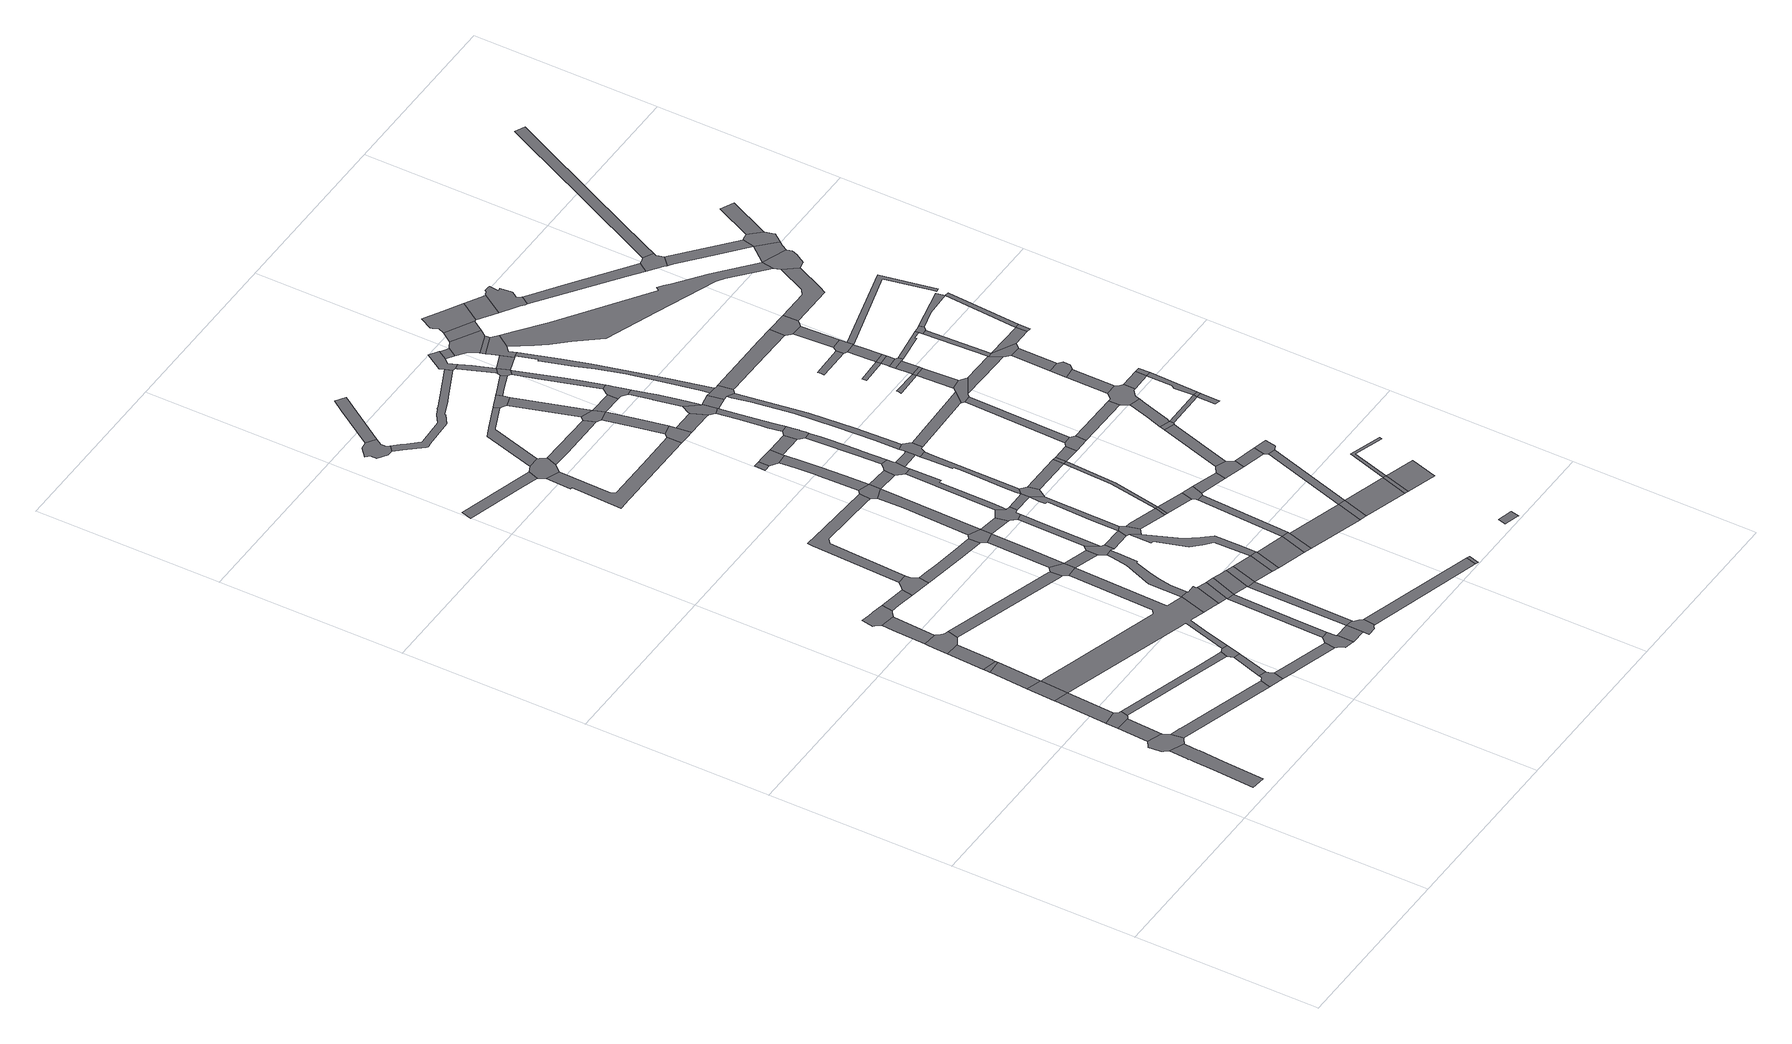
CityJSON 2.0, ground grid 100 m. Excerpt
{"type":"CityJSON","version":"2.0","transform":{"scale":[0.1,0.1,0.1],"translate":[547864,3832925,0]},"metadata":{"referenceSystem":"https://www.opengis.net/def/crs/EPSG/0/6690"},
"CityObjects":{
"road1":{"type":"Road","attributes":{"RoadStructureAttribute.sectionType":"1"},"geometry":[{"type":"MultiSurface","lod":"1","boundaries":[[[0,1,2,3,4,5,6,7,8,9,10,11]]]}]},
"road2":{"type":"Road","geometry":[{"type":"MultiSurface","lod":"1","boundaries":[[[12,13,14,15,16,17,0,11,18,19,20,21,22,23]]]}]},
"road3":{"type":"Road","attributes":{"RoadStructureAttribute.sectionType":"1"},"geometry":[{"type":"MultiSurface","lod":"1","boundaries":[[[24,12,23,25]]]}]},
"road4":{"type":"Road","geometry":[{"type":"MultiSurface","lod":"1","boundaries":[[[26,27,28,29,30,24,25,31,32,33]]]}]},
"road5":{"type":"Road","attributes":{"RoadStructureAttribute.sectionType":"1"},"geometry":[{"type":"MultiSurface","lod":"1","boundaries":[[[34,35,36,30,29,37,38]]]}]},
"road6":{"type":"Road","geometry":[{"type":"MultiSurface","lod":"1","boundaries":[[[39,34,38,40]]]}]},
"road7":{"type":"Road","attributes":{"RoadStructureAttribute.sectionType":"1"},"geometry":[{"type":"MultiSurface","lod":"1","boundaries":[[[41,42,43,44,39,40]]]}]},
"road8":{"type":"Road","attributes":{"RoadStructureAttribute.sectionType":"1"},"geometry":[{"type":"MultiSurface","lod":"1","boundaries":[[[45,46,47,20,19,48,49,50]]]}]},
"road9":{"type":"Road","geometry":[{"type":"MultiSurface","lod":"1","boundaries":[[[43,42,51,52]]]}]},
"road10":{"type":"Road","attributes":{"RoadStructureAttribute.sectionType":"1"},"geometry":[{"type":"MultiSurface","lod":"1","boundaries":[[[53,54,55,52,51,56,57,58]]]}]},
"road11":{"type":"Road","attributes":{"RoadStructureAttribute.sectionType":"1"},"geometry":[{"type":"MultiSurface","lod":"1","boundaries":[[[59,33,32,60,61,62,63]]]}]},
"road12":{"type":"Road","geometry":[{"type":"MultiSurface","lod":"1","boundaries":[[[64,65,66,53,58,67,68,69,70,71,72,73,74]]]}]},
"road13":{"type":"Road","attributes":{"RoadStructureAttribute.sectionType":"1"},"geometry":[{"type":"MultiSurface","lod":"1","boundaries":[[[75,76,64,74,77]]]}]},
"road14":{"type":"Road","geometry":[{"type":"MultiSurface","lod":"1","boundaries":[[[78,79,80,81,82,83,75,77,84,85,86]]]}]},
"road15":{"type":"Road","geometry":[{"type":"MultiSurface","lod":"1","boundaries":[[[87,88,50,49,89,90,91,92,93]]]}]},
"road16":{"type":"Road","attributes":{"RoadStructureAttribute.sectionType":"1"},"geometry":[{"type":"MultiSurface","lod":"1","boundaries":[[[94,87,93,95]]]}]},
"road17":{"type":"Road","attributes":{"RoadStructureAttribute.sectionType":"1"},"geometry":[{"type":"MultiSurface","lod":"1","boundaries":[[[96,97,98,99,100,101,102,103,104,105,106,40,38,107,108,109,110,111,112,113,114,115,116,117,118]]]}]},
"road18":{"type":"Road","attributes":{"RoadStructureAttribute.sectionType":"1"},"geometry":[{"type":"MultiSurface","lod":"1","boundaries":[[[86,85,119,120,121]]]}]},
"road19":{"type":"Road","geometry":[{"type":"MultiSurface","lod":"1","boundaries":[[[111,63,62,94,95,122,112]]]}]},
"road20":{"type":"Road","attributes":{"RoadStructureAttribute.sectionType":"1"},"geometry":[{"type":"MultiSurface","lod":"1","boundaries":[[[123,90,89,124,125,126,127]]]}]},
"road21":{"type":"Road","attributes":{"RoadStructureAttribute.sectionType":"1"},"geometry":[{"type":"MultiSurface","lod":"1","boundaries":[[[128,129,69,68,130,131,132]]]}]},
"road22":{"type":"Road","geometry":[{"type":"MultiSurface","lod":"1","boundaries":[[[133,134,121,120,135,136,137,138]]]}]},
"road23":{"type":"Road","geometry":[{"type":"MultiSurface","lod":"1","boundaries":[[[139,140,141,127,126,142,143,144,145,146,147,148,149,150,151]]]}]},
"road24":{"type":"Road","attributes":{"RoadStructureAttribute.sectionType":"1"},"geometry":[{"type":"MultiSurface","lod":"1","boundaries":[[[152,153,154,155,156,157]]]}]},
"road25":{"type":"Road","attributes":{"RoadStructureAttribute.sectionType":"1"},"geometry":[{"type":"MultiSurface","lod":"1","boundaries":[[[148,147,158,159]]]}]},
"road26":{"type":"Road","attributes":{"RoadStructureAttribute.sectionType":"1"},"geometry":[{"type":"MultiSurface","lod":"1","boundaries":[[[160,139,151,161,162,163,164]]]}]},
"road27":{"type":"Road","attributes":{"RoadStructureAttribute.sectionType":"1"},"geometry":[{"type":"MultiSurface","lod":"1","boundaries":[[[165,166,167,168,169,136,135,170,171,172,173,174]]]}]},
"road28":{"type":"Road","geometry":[{"type":"MultiSurface","lod":"1","boundaries":[[[118,117,175,176,177,178,179,180,181]]]}]},
"road29":{"type":"Road","geometry":[{"type":"MultiSurface","lod":"1","boundaries":[[[159,158,182,183,184,185,186,187,188,189,190,191,192]]]}]},
"road30":{"type":"Road","geometry":[{"type":"MultiSurface","lod":"1","boundaries":[[[193,132,131,99,98,194]]]}]},
"road31":{"type":"Road","attributes":{"RoadStructureAttribute.sectionType":"1"},"geometry":[{"type":"MultiSurface","lod":"1","boundaries":[[[195,177,176,196,197]]]}]},
"road32":{"type":"Road","attributes":{"RoadStructureAttribute.sectionType":"1"},"geometry":[{"type":"MultiSurface","lod":"1","boundaries":[[[198,199,200,201,202,203,133,138,204,205,206,207,208]]]}]},
"road33":{"type":"Road","attributes":{"RoadStructureAttribute.sectionType":"1"},"geometry":[{"type":"MultiSurface","lod":"1","boundaries":[[[209,210,159,192,211]]]}]},
"road34":{"type":"Road","geometry":[{"type":"MultiSurface","lod":"1","boundaries":[[[212,213,214,215,216,217,218,219,220,221,222,223,224,225,226,227,228]]]}]},
"road35":{"type":"Road","geometry":[{"type":"MultiSurface","lod":"1","boundaries":[[[197,196,160,164,229]]]}]},
"road36":{"type":"Road","attributes":{"RoadStructureAttribute.sectionType":"1"},"geometry":[{"type":"MultiSurface","lod":"1","boundaries":[[[230,231,232,233,234,235,236,237,238,239,240,241,242,118,181]]]}]},
"road37":{"type":"Road","attributes":{"RoadStructureAttribute.sectionType":"1"},"geometry":[{"type":"MultiSurface","lod":"1","boundaries":[[[243,244,245,193,194]]]}]},
"road38":{"type":"Road","attributes":{"RoadStructureAttribute.sectionType":"1"},"geometry":[{"type":"MultiSurface","lod":"1","boundaries":[[[246,194,98,247,248]]]}]},
"road39":{"type":"Road","attributes":{"RoadStructureAttribute.sectionType":"1"},"geometry":[{"type":"MultiSurface","lod":"1","boundaries":[[[249,250,251,252,229,164,253,254]]]}]},
"road40":{"type":"Road","geometry":[{"type":"MultiSurface","lod":"1","boundaries":[[[255,157,156,256,257,258,259,260,261,262]]]}]},
"road41":{"type":"Road","geometry":[{"type":"MultiSurface","lod":"1","boundaries":[[[263,174,173,245,244,264]]]}]},
"road42":{"type":"Road","geometry":[{"type":"MultiSurface","lod":"1","boundaries":[[[254,253,209,211,265]]]}]},
"road43":{"type":"Road","geometry":[{"type":"MultiSurface","lod":"1","boundaries":[[[266,267,248,247,268,238,237,269,270,271,272]]]}]},
"road44":{"type":"Road","attributes":{"RoadStructureAttribute.sectionType":"1"},"geometry":[{"type":"MultiSurface","lod":"1","boundaries":[[[273,265,211,274,275,276]]]}]},
"road45":{"type":"Road","attributes":{"RoadStructureAttribute.sectionType":"1"},"geometry":[{"type":"MultiSurface","lod":"1","boundaries":[[[264,244,277,278]]]}]},
"road46":{"type":"Road","attributes":{"RoadStructureAttribute.sectionType":"1"},"geometry":[{"type":"MultiSurface","lod":"1","boundaries":[[[279,280,212,228,281,282]]]}]},
"road47":{"type":"Road","attributes":{"RoadStructureAttribute.sectionType":"1"},"geometry":[{"type":"MultiSurface","lod":"1","boundaries":[[[283,284,285,263,264]]]}]},
"road48":{"type":"Road","attributes":{"RoadStructureAttribute.sectionType":"1"},"geometry":[{"type":"MultiSurface","lod":"1","boundaries":[[[256,286,287,288,289,290,291,292,293,294,295,296,297,298,299,257]]]}]},
"road49":{"type":"Road","attributes":{"RoadStructureAttribute.sectionType":"1"},"geometry":[{"type":"MultiSurface","lod":"1","boundaries":[[[300,301,302,303,266,272]]]}]},
"road50":{"type":"Road","attributes":{"RoadStructureAttribute.sectionType":"1"},"geometry":[{"type":"MultiSurface","lod":"1","boundaries":[[[187,186,304,305,306]]]}]},
"road51":{"type":"Road","attributes":{"RoadStructureAttribute.sectionType":"1"},"geometry":[{"type":"MultiSurface","lod":"1","boundaries":[[[307,308,271,270,309,310]]]}]},
"road52":{"type":"Road","geometry":[{"type":"MultiSurface","lod":"1","boundaries":[[[276,275,311,312,313]]]}]},
"road53":{"type":"Road","attributes":{"RoadStructureAttribute.sectionType":"1"},"geometry":[{"type":"MultiSurface","lod":"1","boundaries":[[[314,315,316,317,255,262,318,319,320]]]}]},
"road54":{"type":"Road","geometry":[{"type":"MultiSurface","lod":"1","boundaries":[[[321,208,207,284,283,322]]]}]},
"road55":{"type":"Road","geometry":[{"type":"MultiSurface","lod":"1","boundaries":[[[323,324,278,277,325,303,302,326,327,328,329]]]}]},
"road56":{"type":"Road","attributes":{"RoadStructureAttribute.sectionType":"1"},"geometry":[{"type":"MultiSurface","lod":"1","boundaries":[[[259,258,330,331,332]]]}]},
"road57":{"type":"Road","attributes":{"RoadStructureAttribute.sectionType":"1"},"geometry":[{"type":"MultiSurface","lod":"1","boundaries":[[[333,334,335,336,337,338,339,276,313,340,341,342,343,344]]]}]},
"road58":{"type":"Road","geometry":[{"type":"MultiSurface","lod":"1","boundaries":[[[345,346,310,309,333,344,347,348]]]}]},
"road59":{"type":"Road","attributes":{"RoadStructureAttribute.sectionType":"1"},"geometry":[{"type":"MultiSurface","lod":"1","boundaries":[[[349,350,351,352,353,354,355,356,357,358,359,360,361,362,363,224,223,364,365,366,367,368,369,370,371,372,373,374,375]]]}]},
"road60":{"type":"Road","attributes":{"RoadStructureAttribute.sectionType":"1"},"geometry":[{"type":"MultiSurface","lod":"1","boundaries":[[[376,377,378,312,311,379,380]]]}]},
"road61":{"type":"Road","geometry":[{"type":"MultiSurface","lod":"1","boundaries":[[[381,382,383,384]]]}]},
"road62":{"type":"Road","attributes":{"RoadStructureAttribute.sectionType":"1"},"geometry":[{"type":"MultiSurface","lod":"1","boundaries":[[[385,386,387,388,389,390,391,392,393,321,322]]]}]},
"road63":{"type":"Road","attributes":{"RoadStructureAttribute.sectionType":"1"},"geometry":[{"type":"MultiSurface","lod":"1","boundaries":[[[394,395,396,397,398,310,346,399]]]}]},
"road64":{"type":"Road","attributes":{"RoadStructureAttribute.sectionType":"1"},"geometry":[{"type":"MultiSurface","lod":"1","boundaries":[[[322,283,400,401]]]}]},
"road65":{"type":"Road","attributes":{"RoadStructureAttribute.sectionType":"1"},"geometry":[{"type":"MultiSurface","lod":"1","boundaries":[[[402,403,328,327,404,394]]]}]},
"road66":{"type":"Road","attributes":{"RoadStructureAttribute.sectionType":"1"},"geometry":[{"type":"MultiSurface","lod":"1","boundaries":[[[405,406,407,408,409,410,411,412,323,329]]]}]},
"road67":{"type":"Road","geometry":[{"type":"MultiSurface","lod":"1","boundaries":[[[413,384,383,389,388,414,415]]]}]},
"road68":{"type":"Road","attributes":{"RoadStructureAttribute.sectionType":"1"},"geometry":[{"type":"MultiSurface","lod":"1","boundaries":[[[416,417,348,347,418,419,420]]]}]},
"road69":{"type":"Road","geometry":[{"type":"MultiSurface","lod":"1","boundaries":[[[380,379,421,422,423]]]}]},
"road70":{"type":"Road","geometry":[{"type":"MultiSurface","lod":"1","boundaries":[[[424,402,394,399,425,426,427]]]}]},
"road71":{"type":"Road","geometry":[{"type":"MultiSurface","lod":"1","boundaries":[[[428,429,295,294,430,431,432]]]}]},
"road72":{"type":"Road","geometry":[{"type":"MultiSurface","lod":"1","boundaries":[[[433,434,435,401,400,411,410,436,437,438,439,440]]]}]},
"road73":{"type":"Road","geometry":[{"type":"MultiSurface","lod":"1","boundaries":[[[420,419,441,442]]]}]},
"road74":{"type":"Road","geometry":[{"type":"MultiSurface","lod":"1","boundaries":[[[443,444,445,314,320,446,447,448,449,450]]]}]},
"road75":{"type":"Road","attributes":{"RoadStructureAttribute.sectionType":"1"},"geometry":[{"type":"MultiSurface","lod":"1","boundaries":[[[451,452,453,454,429,428]]]}]},
"road76":{"type":"Road","geometry":[{"type":"MultiSurface","lod":"1","boundaries":[[[306,305,455,456]]]}]},
"road77":{"type":"Road","geometry":[{"type":"MultiSurface","lod":"1","boundaries":[[[457,332,331,453,452,458]]]}]},
"road78":{"type":"Road","attributes":{"RoadStructureAttribute.sectionType":"1"},"geometry":[{"type":"MultiSurface","lod":"1","boundaries":[[[449,448,457,458]]]}]},
"road79":{"type":"Road","attributes":{"RoadStructureAttribute.sectionType":"1"},"geometry":[{"type":"MultiSurface","lod":"1","boundaries":[[[415,414,459,460]]]}]},
"road80":{"type":"Road","attributes":{"RoadStructureAttribute.sectionType":"1"},"geometry":[{"type":"MultiSurface","lod":"1","boundaries":[[[461,462,463,464,465,466,467,468,469,402,424]]]}]},
"road81":{"type":"Road","attributes":{"RoadStructureAttribute.sectionType":"1"},"geometry":[{"type":"MultiSurface","lod":"1","boundaries":[[[470,380,423,471]]]}]},
"road82":{"type":"Road","attributes":{"RoadStructureAttribute.sectionType":"1"},"geometry":[{"type":"MultiSurface","lod":"1","boundaries":[[[472,437,436,473,474,475]]]}]},
"road83":{"type":"Road","attributes":{"RoadStructureAttribute.sectionType":"1"},"geometry":[{"type":"MultiSurface","lod":"1","boundaries":[[[442,441,476,477,478]]]}]},
"road84":{"type":"Road","attributes":{"RoadStructureAttribute.sectionType":"1"},"geometry":[{"type":"MultiSurface","lod":"1","boundaries":[[[479,480,481,482,483,484,485,486,487,488,433,440]]]}]},
"road85":{"type":"Road","attributes":{"RoadStructureAttribute.sectionType":"1"},"geometry":[{"type":"MultiSurface","lod":"1","boundaries":[[[422,421,489,490]]]}]},
"road86":{"type":"Road","attributes":{"RoadStructureAttribute.sectionType":"1"},"geometry":[{"type":"MultiSurface","lod":"1","boundaries":[[[432,431,491,492,493]]]}]},
"road87":{"type":"Road","attributes":{"RoadStructureAttribute.sectionType":"1"},"geometry":[{"type":"MultiSurface","lod":"1","boundaries":[[[458,452,494,495]]]}]},
"road88":{"type":"Road","attributes":{"RoadStructureAttribute.sectionType":"1"},"geometry":[{"type":"MultiSurface","lod":"1","boundaries":[[[496,427,426,497,498,499,500]]]}]},
"road89":{"type":"Road","geometry":[{"type":"MultiSurface","lod":"1","boundaries":[[[501,502,503,504,505,506,460,459,484,483]]]}]},
"road90":{"type":"Road","attributes":{"RoadStructureAttribute.sectionType":"1"},"geometry":[{"type":"MultiSurface","lod":"1","boundaries":[[[507,508,509,443,450,510,511,512,513]]]}]},
"road91":{"type":"Road","attributes":{"RoadStructureAttribute.sectionType":"1"},"geometry":[{"type":"MultiSurface","lod":"1","boundaries":[[[499,514,420,442,515,516]]]}]},
"road92":{"type":"Road","geometry":[{"type":"MultiSurface","lod":"1","boundaries":[[[517,518,519,520,521,475,474,463,462,522,523,524]]]}]},
"road93":{"type":"Road","geometry":[{"type":"MultiSurface","lod":"1","boundaries":[[[478,477,525,470,471,526,527]]]}]},
"road94":{"type":"Road","attributes":{"RoadStructureAttribute.sectionType":"1"},"geometry":[{"type":"MultiSurface","lod":"1","boundaries":[[[528,529,530,531,532,533,534,535,536,537,506,505]]]}]},
"road95":{"type":"Road","geometry":[{"type":"MultiSurface","lod":"1","boundaries":[[[538,539,493,492,540,532,531,541,542]]]}]},
"road96":{"type":"Road","attributes":{"RoadStructureAttribute.sectionType":"1"},"geometry":[{"type":"MultiSurface","lod":"1","boundaries":[[[543,544,545,546,547,548,549]]]}]},
"road97":{"type":"Road","attributes":{"RoadStructureAttribute.sectionType":"1"},"geometry":[{"type":"MultiSurface","lod":"1","boundaries":[[[550,551,552,553,554,555,556,557,558,538,542]]]}]},
"road98":{"type":"Road","geometry":[{"type":"MultiSurface","lod":"1","boundaries":[[[559,560,561,562,563,564,565,566,495,494,567,568,569,555,554]]]}]},
"road99":{"type":"Road","geometry":[{"type":"MultiSurface","lod":"1","boundaries":[[[549,548,507,513,570,571,572]]]}]},
"road100":{"type":"Road","geometry":[{"type":"MultiSurface","lod":"1","boundaries":[[[573,574,575,576,349,375,545,544,577,578,579]]]}]},
"road101":{"type":"Road","geometry":[{"type":"MultiSurface","lod":"1","boundaries":[[[490,489,580,581]]]}]},
"road102":{"type":"Road","attributes":{"RoadStructureAttribute.sectionType":"1"},"geometry":[{"type":"MultiSurface","lod":"1","boundaries":[[[582,583,584,572,571,585,586,564,563]]]}]},
"road103":{"type":"Road","attributes":{"RoadStructureAttribute.sectionType":"1"},"geometry":[{"type":"MultiSurface","lod":"1","boundaries":[[[587,588,589,590,591,592,593,520,519,594,595,596]]]}]},
"road104":{"type":"Road","geometry":[{"type":"MultiSurface","lod":"1","boundaries":[[[500,499,516,597]]]}]},
"road105":{"type":"Road","attributes":{"RoadStructureAttribute.sectionType":"1"},"geometry":[{"type":"MultiSurface","lod":"1","boundaries":[[[598,541,531,599,600]]]}]},
"road106":{"type":"Road","attributes":{"RoadStructureAttribute.sectionType":"1"},"geometry":[{"type":"MultiSurface","lod":"1","boundaries":[[[527,526,601,602,603]]]}]},
"road107":{"type":"Road","attributes":{"RoadStructureAttribute.sectionType":"1"},"geometry":[{"type":"MultiSurface","lod":"1","boundaries":[[[604,605,579,578,606,607]]]}]},
"road108":{"type":"Road","geometry":[{"type":"MultiSurface","lod":"1","boundaries":[[[608,609,610,549,572,611]]]}]},
"road109":{"type":"Road","attributes":{"RoadStructureAttribute.sectionType":"1"},"geometry":[{"type":"MultiSurface","lod":"1","boundaries":[[[597,516,612,613,614]]]}]},
"road110":{"type":"Road","geometry":[{"type":"MultiSurface","lod":"1","boundaries":[[[598,600,587,596,615,616,617,618,619,620,621]]]}]},
"road111":{"type":"Road","attributes":{"RoadStructureAttribute.sectionType":"1"},"geometry":[{"type":"MultiSurface","lod":"1","boundaries":[[[622,623,581,580,624,625]]]}]},
"road112":{"type":"Road","attributes":{"RoadStructureAttribute.sectionType":"1"},"geometry":[{"type":"MultiSurface","lod":"1","boundaries":[[[626,627,628,629,630,631,632,633,634,635,636,637,638,639,640,621,620]]]}]},
"road113":{"type":"Road","geometry":[{"type":"MultiSurface","lod":"1","boundaries":[[[641,642,643,644,645]]]}]},
"road114":{"type":"Road","geometry":[{"type":"MultiSurface","lod":"1","boundaries":[[[646,603,602,647,648,649,650,651]]]}]},
"road115":{"type":"Road","geometry":[{"type":"MultiSurface","lod":"1","boundaries":[[[652,653,614,613,654,655]]]}]},
"road116":{"type":"Road","geometry":[{"type":"MultiSurface","lod":"1","boundaries":[[[656,657,607,606,658,659,660,661,662]]]}]},
"road117":{"type":"Road","attributes":{"RoadStructureAttribute.sectionType":"1"},"geometry":[{"type":"MultiSurface","lod":"1","boundaries":[[[663,664,665,666,608,611,667,631,630,668,669,670]]]}]},
"road118":{"type":"Road","geometry":[{"type":"MultiSurface","lod":"1","boundaries":[[[661,660,664,663]]]}]},
"road119":{"type":"Road","attributes":{"RoadStructureAttribute.sectionType":"1"},"geometry":[{"type":"MultiSurface","lod":"1","boundaries":[[[671,524,523,672,673]]]}]},
"road120":{"type":"Road","attributes":{"RoadStructureAttribute.sectionType":"1"},"geometry":[{"type":"MultiSurface","lod":"1","boundaries":[[[674,490,581,675]]]}]},
"road121":{"type":"Road","geometry":[{"type":"MultiSurface","lod":"1","boundaries":[[[625,624,676,677,678]]]}]},
"road122":{"type":"Road","attributes":{"RoadStructureAttribute.sectionType":"1"},"geometry":[{"type":"MultiSurface","lod":"1","boundaries":[[[679,656,662,680,681]]]}]},
"road123":{"type":"Road","attributes":{"RoadStructureAttribute.sectionType":"1"},"geometry":[{"type":"MultiSurface","lod":"1","boundaries":[[[682,683,653,652]]]}]},
"road124":{"type":"Road","attributes":{"RoadStructureAttribute.sectionType":"1"},"geometry":[{"type":"MultiSurface","lod":"1","boundaries":[[[648,647,684,685,686]]]}]},
"road125":{"type":"Road","attributes":{"RoadStructureAttribute.sectionType":"1"},"geometry":[{"type":"MultiSurface","lod":"1","boundaries":[[[687,646,651,688,689]]]}]},
"road126":{"type":"Road","attributes":{"RoadStructureAttribute.sectionType":"1"},"geometry":[{"type":"MultiSurface","lod":"1","boundaries":[[[677,676,690,691]]]}]},
"road127":{"type":"Road","geometry":[{"type":"MultiSurface","lod":"1","boundaries":[[[692,693,694,695,696,697,679,681,698,699]]]}]},
"road128":{"type":"Road","attributes":{"RoadStructureAttribute.sectionType":"1"},"geometry":[{"type":"MultiSurface","lod":"1","boundaries":[[[655,654,700,701]]]}]},
"road129":{"type":"Road","geometry":[{"type":"MultiSurface","lod":"1","boundaries":[[[686,685,674,675,702,703,704]]]}]},
"road130":{"type":"Road","attributes":{"RoadStructureAttribute.sectionType":"1"},"geometry":[{"type":"MultiSurface","lod":"1","boundaries":[[[705,706,707,618,617,708,709,710,711]]]}]},
"road131":{"type":"Road","geometry":[{"type":"MultiSurface","lod":"1","boundaries":[[[712,713,714,715,716,717]]]}]},
"road132":{"type":"Road","geometry":[{"type":"MultiSurface","lod":"1","boundaries":[[[718,687,689,719,720]]]}]},
"road133":{"type":"Road","geometry":[{"type":"MultiSurface","lod":"1","boundaries":[[[721,722,671,673,683,682,723,724]]]}]},
"road134":{"type":"Road","attributes":{"RoadStructureAttribute.sectionType":"1"},"geometry":[{"type":"MultiSurface","lod":"1","boundaries":[[[725,678,677,726,727,728]]]}]},
"road135":{"type":"Road","attributes":{"RoadStructureAttribute.sectionType":"1"},"geometry":[{"type":"MultiSurface","lod":"1","boundaries":[[[699,698,729,730]]]}]},
"road136":{"type":"Road","geometry":[{"type":"MultiSurface","lod":"1","boundaries":[[[731,732,733,734]]]}]},
"road137":{"type":"Road","geometry":[{"type":"MultiSurface","lod":"1","boundaries":[[[735,736,737,738,739,740,741]]]}]},
"road138":{"type":"Road","attributes":{"RoadStructureAttribute.sectionType":"1"},"geometry":[{"type":"MultiSurface","lod":"1","boundaries":[[[742,743,718,720,744,745,746,747,748]]]}]},
"road139":{"type":"Road","attributes":{"RoadStructureAttribute.sectionType":"1"},"geometry":[{"type":"MultiSurface","lod":"1","boundaries":[[[749,716,750,722,721]]]}]},
"road140":{"type":"Road","geometry":[{"type":"MultiSurface","lod":"1","boundaries":[[[751,717,716,749]]]}]},
"road141":{"type":"Road","attributes":{"RoadStructureAttribute.sectionType":"1"},"geometry":[{"type":"MultiSurface","lod":"1","boundaries":[[[752,753,754,755,756,717,751]]]}]},
"road142":{"type":"Road","geometry":[{"type":"MultiSurface","lod":"1","boundaries":[[[757,758,759,730,729,760,761,762,763,764,765,766,767,768,769,770,771,772,773,774,775]]]}]},
"road143":{"type":"Road","geometry":[{"type":"MultiSurface","lod":"1","boundaries":[[[776,777,755,754,778,779]]]}]},
"road144":{"type":"Road","attributes":{"RoadStructureAttribute.sectionType":"1"},"geometry":[{"type":"MultiSurface","lod":"1","boundaries":[[[780,734,781,777,776]]]}]},
"road145":{"type":"Road","attributes":{"RoadStructureAttribute.sectionType":"1"},"geometry":[{"type":"MultiSurface","lod":"1","boundaries":[[[720,719,782,783]]]}]},
"road146":{"type":"Road","geometry":[{"type":"MultiSurface","lod":"1","boundaries":[[[784,731,734,780]]]}]},
"road147":{"type":"Road","attributes":{"RoadStructureAttribute.sectionType":"1"},"geometry":[{"type":"MultiSurface","lod":"1","boundaries":[[[785,724,723,786,787,788]]]}]},
"road148":{"type":"Road","geometry":[{"type":"MultiSurface","lod":"1","boundaries":[[[789,790,701,700,742,748,791,792,793,794,795,796,797]]]}]},
"road149":{"type":"Road","attributes":{"RoadStructureAttribute.sectionType":"1"},"geometry":[{"type":"MultiSurface","lod":"1","boundaries":[[[798,799,800,801,802,803,731,784]]]}]},
"road150":{"type":"Road","geometry":[{"type":"MultiSurface","lod":"1","boundaries":[[[804,805,806,807,808,735,741,800,799,809,810]]]}]},
"road151":{"type":"Road","attributes":{"RoadStructureAttribute.sectionType":"1"},"geometry":[{"type":"MultiSurface","lod":"1","boundaries":[[[811,808,807,812]]]}]},
"road152":{"type":"Road","attributes":{"RoadStructureAttribute.sectionType":"1"},"geometry":[{"type":"MultiSurface","lod":"1","boundaries":[[[813,814,789,797]]]}]},
"road153":{"type":"Road","geometry":[{"type":"MultiSurface","lod":"1","boundaries":[[[782,815,816,817,818,819]]]}]},
"road154":{"type":"Road","attributes":{"RoadStructureAttribute.sectionType":"1"},"geometry":[{"type":"MultiSurface","lod":"1","boundaries":[[[820,821,822,823,824,825,826,827,670,669,828,829,830,831,832,833,834,835,836,837,838]]]}]},
"road155":{"type":"Road","geometry":[{"type":"MultiSurface","lod":"1","boundaries":[[[783,782,819,839]]]}]},
"road156":{"type":"Road","geometry":[{"type":"MultiSurface","lod":"1","boundaries":[[[711,710,840,841,811,812,842,843,844]]]}]},
"road157":{"type":"Road","attributes":{"RoadStructureAttribute.sectionType":"1"},"geometry":[{"type":"MultiSurface","lod":"1","boundaries":[[[845,779,778,846,847,848]]]}]},
"road158":{"type":"Road","geometry":[{"type":"MultiSurface","lod":"1","boundaries":[[[849,814,813,850,851,852]]]}]},
"road159":{"type":"Road","attributes":{"RoadStructureAttribute.sectionType":"1"},"geometry":[{"type":"MultiSurface","lod":"1","boundaries":[[[794,793,853,854]]]}]},
"road160":{"type":"Road","attributes":{"RoadStructureAttribute.sectionType":"1"},"geometry":[{"type":"MultiSurface","lod":"1","boundaries":[[[853,855,856,783,839,857]]]}]},
"road161":{"type":"Road","attributes":{"RoadStructureAttribute.sectionType":"1"},"geometry":[{"type":"MultiSurface","lod":"1","boundaries":[[[858,849,852,859]]]}]},
"road162":{"type":"Road","attributes":{"RoadStructureAttribute.sectionType":"1"},"geometry":[{"type":"MultiSurface","lod":"1","boundaries":[[[860,861,765,764,862,863,864,865]]]}]},
"road163":{"type":"Road","attributes":{"RoadStructureAttribute.sectionType":"1"},"geometry":[{"type":"MultiSurface","lod":"1","boundaries":[[[866,867,788,868]]]}]},
"road164":{"type":"Road","geometry":[{"type":"MultiSurface","lod":"1","boundaries":[[[788,787,858,859,869,870,871,868]]]}]},
"road165":{"type":"Road","geometry":[{"type":"MultiSurface","lod":"1","boundaries":[[[854,853,857,872]]]}]},
"road166":{"type":"Road","geometry":[{"type":"MultiSurface","lod":"1","boundaries":[[[873,874,845,848,867,866,875]]]}]},
"road167":{"type":"Road","attributes":{"RoadStructureAttribute.sectionType":"1"},"geometry":[{"type":"MultiSurface","lod":"1","boundaries":[[[876,877,868,871,878,879]]]}]},
"road168":{"type":"Road","attributes":{"RoadStructureAttribute.sectionType":"1"},"geometry":[{"type":"MultiSurface","lod":"1","boundaries":[[[880,810,809,881,882,883,884]]]}]},
"road169":{"type":"Road","attributes":{"RoadStructureAttribute.sectionType":"1"},"geometry":[{"type":"MultiSurface","lod":"1","boundaries":[[[885,886,887,888,889,890,844,843,891,892,893]]]}]},
"road170":{"type":"Road","geometry":[{"type":"MultiSurface","lod":"1","boundaries":[[[879,878,894,895]]]}]},
"road171":{"type":"Road","attributes":{"RoadStructureAttribute.sectionType":"1"},"geometry":[{"type":"MultiSurface","lod":"1","boundaries":[[[896,873,875,897,898]]]}]},
"road172":{"type":"Road","geometry":[{"type":"MultiSurface","lod":"1","boundaries":[[[899,900,901,865,864,902,903,904,905,906,907,908]]]}]},
"road173":{"type":"Road","attributes":{"RoadStructureAttribute.sectionType":"1"},"geometry":[{"type":"MultiSurface","lod":"1","boundaries":[[[898,879,895,909]]]}]},
"road174":{"type":"Road","attributes":{"RoadStructureAttribute.sectionType":"1"},"geometry":[{"type":"MultiSurface","lod":"1","boundaries":[[[904,903,910,911,912,913]]]}]},
"road175":{"type":"Road","geometry":[{"type":"MultiSurface","lod":"1","boundaries":[[[838,837,885,893,914,915,916,917,918]]]}]},
"road176":{"type":"Road","attributes":{"RoadStructureAttribute.sectionType":"1"},"geometry":[{"type":"MultiSurface","lod":"1","boundaries":[[[912,919,838,918,920,921,922,923]]]}]},
"road177":{"type":"Road","geometry":[{"type":"MultiSurface","lod":"1","boundaries":[[[924,925,926,913,912,923,927,928,929]]]}]},
"road178":{"type":"Road","attributes":{"RoadStructureAttribute.sectionType":"1"},"geometry":[{"type":"MultiSurface","lod":"1","boundaries":[[[930,924,929,931,932,933]]]}]},
"road179":{"type":"Road","attributes":{"RoadStructureAttribute.sectionType":"1"},"geometry":[{"type":"MultiSurface","lod":"1","boundaries":[[[934,935,936,899,908,937,938,939,940,941]]]}]}
},
"vertices":[
[240,551,0],[234,449,0],[233,446,0],[233,433,0],[233,417,0],[227,304,0],[214,79,0],[292,72,0],[305,297,0],[313,434,0],[314,444,0],[318,519,0],
[246,675,0],[220,657,0],[210,650,0],[217,584,0],[220,579,0],[223,575,0],[344,537,0],[354,544,0],[346,609,0],[343,614,0],[339,621,0],[325,647,0],
[255,842,0],[336,838,0],
[352,897,0],[346,906,0],[342,913,0],[339,917,0],[259,908,0],[349,846,0],[357,852,0],[369,892,0],
[275,1199,0],[274,1191,0],[259,916,0],[340,924,0],[354,1177,0],
[283,1355,0],[364,1329,0],
[364,1339,0],[376,1568,0],[294,1563,0],[295,1562,0],
[869,452,0],[405,590,0],[405,592,0],[406,528,0],[877,387,0],[894,444,0],
[377,1584,0],[297,1601,0],
[307,1804,0],[297,1604,0],[297,1602,0],[377,1599,0],[377,1600,0],[387,1800,0],
[836,752,0],[825,714,0],[829,713,0],[963,673,0],[978,710,0],
[314,1931,0],[312,1906,0],[310,1861,0],[393,1804,0],[431,1826,0],[448,1884,0],[429,1890,0],[421,1892,0],[404,1912,0],[396,1921,0],[392,1926,0],
[326,2173,0],[323,2111,0],[405,2159,0],
[388,2258,0],[348,2263,0],[348,2265,0],[311,2272,0],[299,2208,0],[306,2200,0],[431,2179,0],[442,2187,0],[452,2247,0],
[921,469,0],[916,453,0],[957,363,0],[974,419,0],[970,429,0],[969,432,0],[960,457,0],
[975,639,0],[1009,629,0],
[1205,1079,0],[1134,1100,0],[1147,1608,0],[1087,1607,0],[1075,1142,0],[1051,1125,0],[1040,1128,0],[599,1258,0],[571,1267,0],[398,1318,0],[364,1327,0],[399,1162,0],[1048,967,0],[1057,964,0],[1072,960,0],[1000,720,0],[1032,711,0],[1043,751,0],[1066,834,0],[1100,952,0],[1108,950,0],[1181,928,0],[1223,1074,0],
[490,2179,0],[584,2163,0],[594,2222,0],
[1018,662,0],
[1037,401,0],[1035,339,0],[1039,338,0],[1274,268,0],[1284,327,0],
[1055,1699,0],[520,1863,0],[1053,1636,0],[1066,1633,0],[1064,1696,0],
[635,2265,0],[605,2233,0],[701,2143,0],[711,2201,0],[689,2232,0],[690,2263,0],
[1310,357,0],[1294,339,0],[1291,335,0],[1281,266,0],[1284,262,0],[1305,237,0],[1305,226,0],[1356,218,0],[1359,215,0],[1359,306,0],[1355,307,0],[1355,312,0],[1355,357,0],
[369,4179,0],[17,4281,0],[2,4225,0],[321,4131,0],[408,4105,0],[428,4161,0],
[1441,214,0],[1443,303,0],
[1322,881,0],[1355,517,0],[1362,827,0],[1363,833,0],[1365,875,0],
[1067,2146,0],[1064,2147,0],[997,2157,0],[832,2181,0],[751,2194,0],[790,2128,0],[931,2106,0],[1051,2088,0],[1073,2085,0],[1071,2146,0],
[1245,909,0],[1272,901,0],[1319,1045,0],[1315,1049,0],[1315,1066,0],[1268,1066,0],[1268,1070,0],
[1441,181,0],[1486,181,0],[1502,192,0],[1509,197,0],[1515,195,0],[1523,258,0],[1514,267,0],[1509,272,0],[1507,274,0],[1484,294,0],[1484,299,0],
[1089,1716,0],[1148,1670,0],
[1363,1032,0],[1322,886,0],[1371,1029,0],
[1080,2751,0],[708,2772,0],[668,2775,0],[655,2775,0],[653,2748,0],[651,2713,0],[709,2687,0],[736,2709,0],[1060,2692,0],[1081,2690,0],[1089,2751,0],
[1447,844,0],[1445,530,0],[1494,836,0],
[214,4927,0],[201,4925,0],[184,4922,0],[174,4921,0],[128,4878,0],[146,4858,0],[146,4846,0],[146,4844,0],[146,4825,0],[195,4791,0],[206,4791,0],[227,4791,0],[257,4817,0],[243,4833,0],[243,4844,0],[242,4860,0],[265,4894,0],
[1416,1016,0],
[1267,1161,0],[1281,1236,0],[1300,1299,0],[1327,1381,0],[1337,1384,0],[1340,1495,0],[1340,1497,0],[1342,1533,0],[1304,1528,0],[1300,1499,0],[1288,1412,0],[1260,1344,0],[1226,1255,0],
[1154,1892,0],[1157,2072,0],[1097,2056,0],
[1276,1631,0],[1281,1567,0],[1281,1629,0],
[1468,1000,0],[1450,1006,0],[1448,1006,0],[1444,1008,0],[1447,851,0],[1494,993,0],
[466,4178,0],[431,4069,0],[502,4040,0],[538,4081,0],[560,4141,0],[548,4156,0],[537,4169,0],[531,4177,0],
[1095,2162,0],[1159,2132,0],
[1537,980,0],
[1304,1654,0],[1302,1652,0],[1297,1541,0],[1344,1532,0],[1359,1523,0],[1360,1576,0],[1342,1587,0],
[1638,950,0],[1510,831,0],[1600,804,0],[1643,948,0],
[1280,2052,0],[1264,2116,0],
[401,5207,0],[360,5146,0],[361,5041,0],[451,5173,0],
[1170,2686,0],[1104,2661,0],[1106,2521,0],
[425,3933,0],[436,3932,0],[427,3676,0],[426,3657,0],[461,3656,0],[495,3657,0],[508,3656,0],[678,3656,0],[976,3654,0],[976,3734,0],[935,3734,0],[749,3733,0],[508,3734,0],[495,3754,0],
[1342,1648,0],[1344,1876,0],[1347,2027,0],[1311,2018,0],
[2123,17,0],[2133,14,0],[2151,72,0],
[1481,1572,0],[1472,1575,0],[1468,1523,0],[1482,1572,0],
[1638,792,0],[1682,936,0],[1682,942,0],
[743,4545,0],[605,4487,0],[586,4479,0],[550,4463,0],[611,4455,0],[617,4458,0],[755,4516,0],
[1108,2769,0],[1169,2746,0],
[1315,2147,0],[1274,2121,0],[1284,2048,0],[1347,2055,0],[1367,2057,0],[1367,2099,0],[1347,2102,0],
[636,4078,0],[900,4076,0],[880,4136,0],
[1485,1516,0],[1484,1395,0],[1499,1393,0],[1553,1229,0],[1596,1182,0],[1639,1144,0],[1642,1022,0],[1682,1023,0],[1681,1167,0],[1638,1217,0],[1590,1284,0],[1514,1468,0],
[1521,1572,0],[1512,1586,0],[1545,1492,0],[1528,1560,0],
[862,4881,0],[689,4802,0],[655,4786,0],[615,4770,0],[601,4765,0],[598,4760,0],[579,4754,0],[574,4751,0],[571,4750,0],[565,4747,0],[512,4710,0],[364,4702,0],[358,4702,0],[297,4771,0],[291,4779,0],[261,4752,0],[335,4668,0],[342,4661,0],[351,4661,0],[365,4662,0],[528,4671,0],[583,4709,0],[581,4713,0],[588,4716,0],[671,4750,0],[700,4766,0],[877,4845,0],
[1835,893,0],[1819,898,0],[1685,936,0],[1794,745,0],[1839,893,0],
[1010,3276,0],[1008,3218,0],[1045,3218,0],[1044,3275,0],
[1165,2880,0],[1160,3012,0],[1154,3107,0],[1146,3194,0],[1087,3189,0],[1094,3103,0],[1100,3009,0],[1101,2982,0],[1105,2878,0],
[1477,2056,0],[1475,2001,0],[1474,1968,0],[1489,1965,0],[1481,1720,0],[1513,1996,0],
[1287,2679,0],[1291,2739,0],
[1475,2100,0],[1447,2099,0],[1471,2057,0],
[1348,2147,0],[1349,2186,0],[1351,2474,0],[1369,2474,0],[1365,2611,0],[1364,2641,0],[1324,2640,0],[1321,2474,0],
[1072,3275,0],[1145,3206,0],[1146,3274,0],
[1698,1510,0],[1553,1554,0],[1557,1488,0],[1693,1446,0],[1711,1506,0],
[1835,732,0],[1878,876,0],[1879,883,0],
[1502,2128,0],[1515,1997,0],[1547,2044,0],[1536,2101,0],
[1051,3767,0],[992,3756,0],[1023,3654,0],[1065,3653,0],[1057,3733,0],
[1326,2773,0],[1302,2748,0],[1299,2746,0],[1364,2670,0],[1371,2723,0],[1367,2724,0],[1366,2737,0],[1363,2766,0],
[1705,1442,0],[1723,1502,0],
[828,4581,0],[800,4569,0],[762,4553,0],[762,4513,0],[767,4510,0],[789,4499,0],[846,4517,0],[836,4550,0],
[1021,3919,0],[985,4075,0],[926,4062,0],[962,3907,0],
[2151,9,0],[2168,67,0],
[895,4155,0],[964,4134,0],
[1277,3205,0],[1268,3272,0],
[1504,2606,0],[1504,2645,0],[1463,2644,0],[1464,2605,0],[1469,2470,0],[1479,2470,0],[1479,2418,0],[1474,2185,0],[1474,2128,0],
[1863,1367,0],[1904,1365,0],
[1444,2721,0],[1447,2671,0],[1462,2671,0],[1461,2723,0],
[1850,1397,0],[1853,1396,0],[1871,1457,0],
[1360,2904,0],[1359,2924,0],[1352,3086,0],[1349,3125,0],[1343,3178,0],[1306,3175,0],[1306,3169,0],[1309,3123,0],[1309,3122,0],[1320,2902,0],
[2131,642,0],[2175,786,0],
[1195,3652,0],[1215,3652,0],[1177,3732,0],
[1096,4073,0],[1096,4132,0],
[1584,2101,0],[1553,2043,0],[1755,2040,0],[1765,2040,0],[1766,2099,0],
[1342,3197,0],[1339,3228,0],[1338,3230,0],[1332,3270,0],[1329,3295,0],[1290,3291,0],
[960,4636,0],[958,4635,0],[830,4581,0],[842,4552,0],[879,4568,0],[969,4605,0],[971,4604,0],
[1755,1775,0],[1771,1761,0],[1785,2039,0],
[1522,2740,0],[1501,2763,0],[1497,2766,0],[1460,2758,0],[1461,2737,0],[1518,2671,0],[1529,2671,0],[1532,2729,0],
[1864,1382,0],[1915,1377,0],[1934,1438,0],
[1320,3358,0],[1312,3405,0],[1293,3528,0],[1276,3637,0],[1242,3625,0],[1258,3522,0],[1272,3405,0],[1274,3389,0],[1278,3365,0],[1291,3292,0],
[1204,3787,0],[1182,3742,0],[1239,3628,0],[1265,3717,0],[1261,3717,0],
[951,4787,0],[926,4847,0],[894,4840,0],[896,4834,0],[964,4661,0],[966,4656,0],[992,4677,0],
[1258,3734,0],[1240,3827,0],[1214,3938,0],[1204,3979,0],[1184,4055,0],[1149,4051,0],[1150,4047,0],[1174,3934,0],[1175,3929,0],
[1172,4102,0],[1165,4129,0],[1161,4142,0],[1156,4161,0],[1152,4176,0],[1122,4171,0],[1121,4168,0],[1103,4143,0],[1115,4073,0],[1117,4073,0],[1133,4062,0],
[984,4598,0],[992,4594,0],[1015,4615,0],
[913,5001,0],[850,4905,0],[853,4900,0],[864,4882,0],[907,4893,0],[927,4918,0],[959,4970,0],
[2169,631,0],[2213,775,0],
[1123,4284,0],[1097,4368,0],[1017,4609,0],[1025,4485,0],[1090,4277,0],
[1372,3647,0],[1375,3629,0],[1377,3622,0],[1396,3531,0],[1428,3312,0],[1447,3095,0],[1457,2887,0],[1485,3016,0],[1465,3258,0],[1409,3625,0],
[1786,2099,0],
[1332,3728,0],[1280,3635,0],[1348,3647,0],
[1927,1374,0],[2061,1338,0],[2076,1394,0],
[985,4953,0],[971,4961,0],[969,4889,0],[1002,4941,0],
[1081,4711,0],[997,4679,0],[996,4679,0],[1105,4643,0],
[1842,2038,0],[1877,2038,0],[1878,2098,0],
[1412,3628,0],[1427,3641,0],[1431,3645,0],[1420,3723,0],[1407,3723,0],[1396,3724,0],[1355,3727,0],
[2438,708,0],[2219,773,0],[2400,561,0],[2447,705,0],
[1395,3730,0],[1344,3951,0],[1248,4312,0],[1206,4454,0],[1141,4653,0],[1115,4648,0],[1116,4644,0],[1148,4541,0],[1138,4536,0],[1139,4534,0],[1195,4369,0],[1228,4275,0],[1270,4135,0],[1309,3968,0],[1346,3773,0],
[2467,86,0],[2455,43,0],[2534,21,0],[2537,20,0],[2545,64,0],
[2113,1420,0],[2179,1307,0],[2194,1362,0],[2184,1376,0],[2176,1388,0],[2168,1398,0],
[1944,2115,0],[1897,2112,0],[1965,2037,0],[1965,2097,0],
[1044,4963,0],[1011,4946,0],[1017,4856,0],[1030,4842,0],[1047,4801,0],[1165,4843,0],[1192,4880,0],
[1169,4815,0],[1057,4775,0],[1069,4748,0],[1080,4715,0],[1110,4646,0],[1127,4694,0],[1153,4717,0],[1205,4788,0],
[1950,2743,0],[1887,2681,0],[1897,2681,0],
[2320,1254,0],[2358,1244,0],
[2422,554,0],[2466,699,0],[2449,705,0],
[1086,5021,0],[1232,4937,0],[1238,4938,0],
[1954,2670,0],[1912,2667,0],
[2296,1276,0],[2307,1274,0],[2320,1334,0],
[2218,1760,0],[2266,1716,0],[2275,1742,0],
[2583,506,0],[2624,651,0],
[1223,5102,0],[1132,5154,0],[1121,5160,0],[1084,5092,0],[1088,5081,0],[1101,5053,0],[1245,4940,0],[1317,5049,0],
[2264,2035,0],[2265,2094,0],
[2359,1245,0],[2384,1257,0],[2397,1317,0],
[1797,3722,0],[1644,3723,0],[1643,3723,0],[1440,3644,0],[1645,3643,0],[1891,3640,0],[1892,3722,0],
[1816,2983,0],[1814,2970,0],[1811,2956,0],[1814,2956,0],[1959,2960,0],[1958,2980,0],
[2227,1791,0],[2285,1751,0],[2284,1773,0],
[2030,2774,0],[1970,2764,0],[1967,2686,0],[2067,2745,0],
[2516,923,0],[2529,906,0],[2685,856,0],[2689,869,0],
[1343,4875,0],[1420,4992,0],
[1947,3174,0],[1808,3167,0],[1809,3142,0],[1949,3149,0],
[1918,3375,0],[1917,3375,0],[1741,3371,0],[1741,3352,0],[1742,3334,0],[1920,3336,0],[1921,3336,0],
[2291,1994,0],[2255,1880,0],[2287,1782,0],[2289,1787,0],[2318,1881,0],[2343,1956,0],[2349,1976,0],
[2019,2963,0],[1970,2770,0],
[2018,2983,0],
[2013,3070,0],[2013,3072,0],[2013,3074,0],[1953,3071,0],[1958,2990,0],
[1448,5010,0],[1447,5004,0],[1423,4993,0],[1412,4829,0],[1443,4807,0],[1447,4804,0],[1456,4797,0],[1466,4791,0],[1497,4838,0],[1490,4844,0],[1481,4861,0],[1485,4867,0],[1501,4893,0],[1504,4899,0],[1498,4961,0],[1479,4956,0],[1486,5007,0],[1484,5008,0],[1478,5009,0],
[2011,3109,0],[1951,3104,0],[2028,3076,0],[2025,3100,0],
[2008,3152,0],[1951,3114,0],
[2500,1753,0],[2505,1773,0],
[2007,3177,0],
[2244,2742,0],[2215,2682,0],[2283,2681,0],[2251,2742,0],
[2307,2125,0],[2281,2094,0],[2358,2006,0],[2388,2031,0],[2400,2031,0],[2400,2095,0],[2389,2105,0],[2378,2116,0],[2369,2125,0],
[2000,3292,0],[1998,3329,0],[1939,3325,0],[1941,3280,0],[1946,3194,0],[1947,3184,0],
[1996,3366,0],[1996,3367,0],[1995,3377,0],[1994,3402,0],[1934,3398,0],[2001,3330,0],[1996,3362,0],
[1921,3611,0],[1983,3609,0],
[2370,2356,0],[2308,2350,0],
[2501,1655,0],[2515,1650,0],[2529,1646,0],[2529,1650,0],[2531,1752,0],
[2108,4157,0],[2090,4170,0],[1936,4287,0],[1909,4311,0],[1880,4332,0],[1866,4312,0],[1405,4633,0],[1265,4742,0],[1224,4610,0],[1268,4554,0],[1339,4474,0],[1443,4346,0],[1730,4242,0],[2059,4117,0],[2101,4091,0],[2262,3950,0],[2270,3943,0],[2280,3934,0],[2288,4000,0],
[2532,1772,0],
[1892,3639,0],[1913,3619,0],[1993,3620,0],[2012,3640,0],[2012,3721,0],
[2228,3129,0],[2188,3098,0],[2187,3108,0],[2232,3111,0],
[2309,2440,0],[2392,2382,0],[2396,2422,0],[2370,2440,0],
[2509,2033,0],[2510,2094,0],
[2509,1898,0],[2499,1878,0],[2538,2032,0],
[2311,2653,0],[2372,2649,0],
[1679,4709,0],[1507,4831,0],[1586,4704,0],[1878,4494,0],[1953,4437,0],[1989,4487,0],
[2260,3090,0],[2233,3089,0],[2276,2742,0],
[2381,2661,0],[2388,2670,0],[2396,2679,0],
[2538,2093,0],
[2272,3137,0],[2249,3132,0],[2278,3111,0],
[2497,2739,0],[2284,2742,0],[2497,2678,0],[2497,2740,0],
[2488,3490,0],[2476,3457,0],[2526,3208,0],[2529,3192,0],[2549,3196,0],
[2290,3897,0],[2282,3880,0],[2225,3759,0],[2216,3741,0],[2213,3739,0],[2183,3719,0],[2254,3638,0],[2274,3678,0],[2347,3829,0],
[2522,2678,0],[2522,2739,0],
[2514,3189,0],[2381,3137,0],[2524,3143,0],
[2029,4497,0],[2017,4494,0],[2001,4490,0],[2027,4381,0],[2039,4371,0],[2087,4416,0],[2083,4430,0],[2080,4442,0],[2077,4456,0],[2084,4471,0],
[2548,3141,0],
[2065,4351,0],[2232,4210,0],[2367,4093,0],[2383,4162,0],
[2371,3833,0],[2389,3836,0],[2420,3892,0],[2434,3923,0],[2425,3950,0],
[2296,4009,0],[2442,3984,0],[2454,3998,0],[2457,4002,0],[2460,4006,0],
[2423,4168,0],[2416,4167,0],[2394,4164,0],[2498,4054,0],[2494,4059,0],[2482,4106,0],
[2520,4368,0],[2487,4116,0],[2488,4119,0],[2592,4334,0],
[2507,5483,0],[2457,5382,0],[2261,4974,0],[2112,4531,0],[2303,4930,0],[2505,5344,0],[2523,5382,0],[2560,5457,0]
]}
